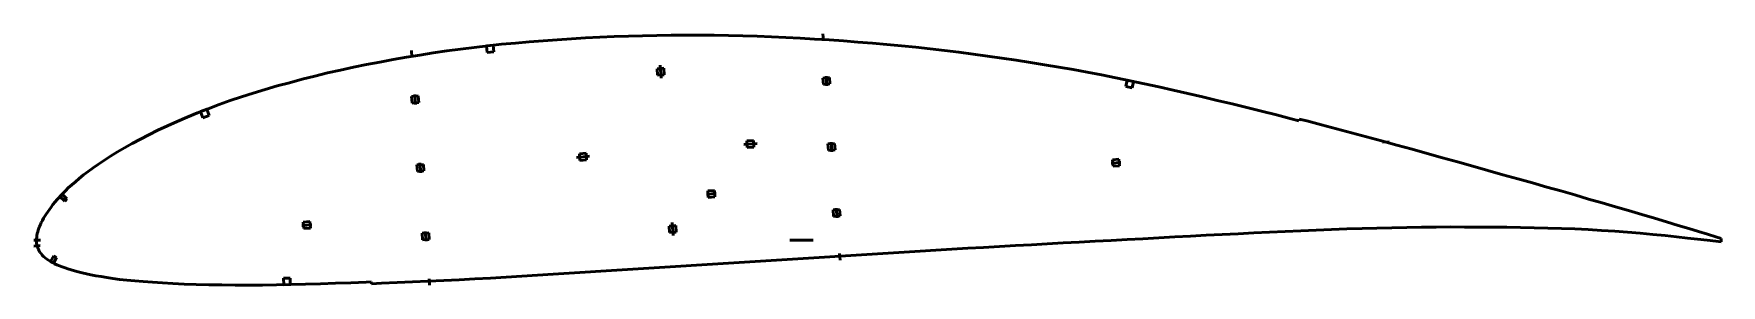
# Model space of a CAD drawing. Header units: metres. Extents: x -385 to 641, y -27 to 125.
import ezdxf

# ---------------------------------------------------------------- set-up
doc = ezdxf.new("R2010")
doc.units = ezdxf.units.M
for name, color, linetype, lineweight in [('FoilLayer', 1, 'Continuous', 50), ('StringerLayer', 1, 'Continuous', 50), ('SubLayer', 1, 'Continuous', 50)]:
    doc.layers.add(name, color=color, linetype=linetype, lineweight=lineweight)

msp = doc.modelspace()

# ---------------------------------------------------------------- linework, layer by layer
at = {"layer": 'FoilLayer'}
for p, q in [((-40.6, 123.3), (-49.3, 122.9)), ((-32, 123.7), (-40.6, 123.3)), ((-23.3, 124), (-32, 123.7)), ((-14.7, 124.2), (-23.3, 124)), ((-6, 124.4), (-14.7, 124.2)), ((2.7, 124.5), (-6, 124.4)), ((11.4, 124.5), (2.7, 124.5)), ((20.1, 124.5), (11.4, 124.5)), ((28.8, 124.5), (20.1, 124.5)), ((37.5, 124.3), (28.8, 124.5)), ((46.2, 124.1), (37.5, 124.3)), ((55, 123.9), (46.2, 124.1)), ((63.7, 123.6), (55, 123.9)), ((72.4, 123.2), (63.7, 123.6)), ((81.2, 122.7), (72.4, 123.2)), ((-141.8, 113.8), (-150, 112.5)), ((-133.5, 115), (-141.8, 113.8)), ((-125.2, 116.1), (-133.5, 115)), ((-116.9, 117.1), (-125.2, 116.1)), ((-108.6, 118.1), (-116.9, 117.1)), ((-100.3, 119), (-108.6, 118.1)), ((-91.9, 119.8), (-100.3, 119)), ((-83.5, 120.6), (-91.9, 119.8)), ((-75, 121.2), (-83.5, 120.6)), ((-66.5, 121.8), (-75, 121.2)), ((-57.9, 122.4), (-66.5, 121.8)), ((-49.3, 122.9), (-57.9, 122.4)), ((89.9, 122.2), (81.2, 122.7)), ((98.7, 121.7), (89.9, 122.2)), ((107.5, 121.1), (98.7, 121.7)), ((116.2, 120.4), (107.5, 121.1)), ((125, 119.7), (116.2, 120.4)), ((133.8, 118.9), (125, 119.7)), ((142.6, 118), (133.8, 118.9)), ((151.4, 117.2), (142.6, 118)), ((160.1, 116.2), (151.4, 117.2)), ((168.9, 115.2), (160.1, 116.2)), ((177.6, 114.2), (168.9, 115.2)), ((186.3, 113), (177.6, 114.2)), ((195, 111.9), (186.3, 113)), ((-198.3, 103.3), (-206.1, 101.6)), ((-190.4, 105.1), (-198.3, 103.3)), ((-182.4, 106.7), (-190.4, 105.1)), ((-174.4, 108.2), (-182.4, 106.7)), ((-166.3, 109.7), (-174.4, 108.2)), ((-158.2, 111.1), (-166.3, 109.7)), ((-150, 112.5), (-158.2, 111.1)), ((203.7, 110.6), (195, 111.9)), ((212.3, 109.4), (203.7, 110.6)), ((221, 108), (212.3, 109.4)), ((229.6, 106.6), (221, 108)), ((238.3, 105.1), (229.6, 106.6)), ((246.9, 103.6), (238.3, 105.1)), ((255.5, 102), (246.9, 103.6)), ((-236.7, 93.7), (-244, 91.5)), ((-229.1, 95.7), (-236.7, 93.7)), ((-221.5, 97.8), (-229.1, 95.7)), ((-213.8, 99.7), (-221.5, 97.8)), ((-206.1, 101.6), (-213.8, 99.7)), ((264.2, 100.4), (255.5, 102)), ((272.9, 98.6), (264.2, 100.4)), ((281.6, 96.9), (272.9, 98.6)), ((290.3, 95), (281.6, 96.9)), ((299, 93.1), (290.3, 95)), ((307.8, 91.2), (299, 93.1)), ((-272, 82.4), (-278.6, 79.9)), ((-265.3, 84.8), (-272, 82.4)), ((-258.3, 87.1), (-265.3, 84.8)), ((-251.3, 89.4), (-258.3, 87.1)), ((-244, 91.5), (-251.3, 89.4)), ((316.6, 89.1), (307.8, 91.2)), ((325.5, 87), (316.6, 89.1)), ((334.5, 84.9), (325.5, 87)), ((343.5, 82.8), (334.5, 84.9)), ((352.5, 80.6), (343.5, 82.8)), ((-297.5, 72.2), (-303.4, 69.5)), ((-291.4, 74.8), (-297.5, 72.2)), ((-285.1, 77.4), (-291.4, 74.8)), ((-278.6, 79.9), (-285.1, 77.4)), ((361.5, 78.3), (352.5, 80.6)), ((370.5, 76.1), (361.5, 78.3)), ((379.5, 73.8), (370.5, 76.1)), ((384.1, 72.6), (379.5, 73.8)), ((384.4, 73.6), (384.1, 72.6)), ((388.9, 72.5), (384.4, 73.6)), ((397.9, 70.1), (388.9, 72.5)), ((-314.6, 64.1), (-319.8, 61.4)), ((-309.1, 66.8), (-314.6, 64.1)), ((-303.4, 69.5), (-309.1, 66.8)), ((407, 67.7), (397.9, 70.1)), ((416.1, 65.3), (407, 67.7)), ((425.3, 62.8), (416.1, 65.3)), ((434.4, 60.3), (425.3, 62.8)), ((-333.8, 53.6), (-337.9, 51.1)), ((-329.4, 56.2), (-333.8, 53.6)), ((-324.8, 58.8), (-329.4, 56.2)), ((-319.8, 61.4), (-324.8, 58.8)), ((443.6, 57.8), (434.4, 60.3)), ((452.9, 55.2), (443.6, 57.8)), ((462.1, 52.7), (452.9, 55.2)), ((471.3, 50.1), (462.1, 52.7)), ((-351.5, 41.7), (-354.3, 39.6)), ((-348.5, 43.9), (-351.5, 41.7)), ((-345.2, 46.2), (-348.5, 43.9)), ((-341.7, 48.6), (-345.2, 46.2)), ((-337.9, 51.1), (-341.7, 48.6)), ((480.6, 47.6), (471.3, 50.1)), ((489.8, 45), (480.6, 47.6)), ((499, 42.4), (489.8, 45)), ((508.1, 39.8), (499, 42.4)), ((-363.6, 31.7), (-365.4, 29.9)), ((-361.5, 33.6), (-363.6, 31.7)), ((-359.3, 35.5), (-361.5, 33.6)), ((-356.9, 37.5), (-359.3, 35.5)), ((-354.3, 39.6), (-356.9, 37.5)), ((517.2, 37.3), (508.1, 39.8)), ((526.1, 34.8), (517.2, 37.3)), ((534.8, 32.3), (526.1, 34.8)), ((543.4, 29.9), (534.8, 32.3)), ((-372.9, 21.6), (-374.1, 20.1)), ((-371.6, 23.2), (-372.9, 21.6)), ((-370.3, 24.8), (-371.6, 23.2)), ((-368.8, 26.4), (-370.3, 24.8)), ((-367.2, 28.1), (-368.8, 26.4)), ((-365.4, 29.9), (-367.2, 28.1)), ((551.8, 27.5), (543.4, 29.9)), ((560.1, 25), (551.8, 27.5)), ((568.4, 22.6), (560.1, 25)), ((576.5, 20.3), (568.4, 22.6)), ((-380, 10.8), (-380.5, 9.6)), ((-379.3, 12), (-380, 10.8)), ((-378.6, 13.3), (-379.3, 12)), ((-377.9, 14.6), (-378.6, 13.3)), ((-377, 15.9), (-377.9, 14.6)), ((-376.1, 17.3), (-377, 15.9)), ((-375.1, 18.7), (-376.1, 17.3)), ((-374.1, 20.1), (-375.1, 18.7)), ((584.5, 18), (576.5, 20.3)), ((592.5, 15.6), (584.5, 18)), ((600.2, 13.3), (592.5, 15.6)), ((607.6, 11.1), (600.2, 13.3)), ((614.6, 9), (607.6, 11.1)), ((-382.9, 0.9), (-383, -0.1)), ((-382.8, 1.9), (-382.9, 0.9)), ((-382.7, 2.9), (-382.8, 1.9)), ((-382.5, 4), (-382.7, 2.9)), ((-382.2, 5.1), (-382.5, 4)), ((-381.9, 6.1), (-382.2, 5.1)), ((-381.5, 7.2), (-381.9, 6.1)), ((-381, 8.4), (-381.5, 7.2)), ((-380.5, 9.6), (-381, 8.4)), ((270, -0.1), (279.7, 0.4)), ((279.7, 0.4), (289.4, 0.9)), ((289.4, 0.9), (299, 1.4)), ((299, 1.4), (308.7, 2)), ((308.7, 2), (318.3, 2.5)), ((318.3, 2.5), (327.9, 3)), ((327.9, 3), (337.5, 3.4)), ((337.5, 3.4), (347.2, 3.9)), ((347.2, 3.9), (356.8, 4.4)), ((356.8, 4.4), (366.3, 4.8)), ((366.3, 4.8), (375.8, 5.3)), ((375.8, 5.3), (385.3, 5.7)), ((385.3, 5.7), (394.7, 6.1)), ((394.7, 6.1), (404, 6.4)), ((404, 6.4), (413.3, 6.8)), ((413.3, 6.8), (422.5, 7.1)), ((422.5, 7.1), (431.6, 7.3)), ((431.6, 7.3), (440.7, 7.5)), ((440.7, 7.5), (449.8, 7.7)), ((449.8, 7.7), (458.7, 7.8)), ((458.7, 7.8), (467.6, 8)), ((467.6, 8), (476.2, 8.1)), ((476.2, 8.1), (484.8, 8)), ((484.8, 8), (493.5, 8)), ((493.5, 8), (502, 7.9)), ((502, 7.9), (510.5, 7.9)), ((510.5, 7.9), (518.8, 7.7)), ((518.8, 7.7), (527.2, 7.5)), ((527.2, 7.5), (535.5, 7.3)), ((535.5, 7.3), (543.7, 7.1)), ((543.7, 7.1), (551.8, 6.8)), ((551.8, 6.8), (560, 6.4)), ((560, 6.4), (568.1, 5.9)), ((568.1, 5.9), (576.1, 5.5)), ((576.1, 5.5), (583.9, 4.9)), ((583.9, 4.9), (591.6, 4.2)), ((591.6, 4.2), (599.2, 3.5)), ((599.2, 3.5), (606.6, 2.8)), ((606.6, 2.8), (613.6, 2.1)), ((613.6, 2.1), (620.2, 1.3)), ((621.1, 7.1), (614.6, 9)), ((620.2, 1.3), (626.4, 0.7)), ((627, 5.3), (621.1, 7.1)), ((626.4, 0.7), (632.2, 0)), ((632.5, 3.6), (627, 5.3)), ((637.5, 2.1), (632.5, 3.6)), ((640.7, 1.1), (637.5, 2.1)), ((640.8, -1.1), (640.7, 1.1)), ((-383, -0.1), (-383, -1)), ((-383, -1), (-382.9, -1.9)), ((-382.9, -1.9), (-382.7, -2.8)), ((-382.7, -2.8), (-382.5, -3.7)), ((-382.5, -3.7), (-382.2, -4.7)), ((-382.2, -4.7), (-381.8, -5.6)), ((-381.8, -5.6), (-381.3, -6.5)), ((-381.3, -6.5), (-380.8, -7.4)), ((-380.8, -7.4), (-380.1, -8.2)), ((-380.1, -8.2), (-379.4, -9.1)), ((-379.4, -9.1), (-378.6, -9.9)), ((-378.6, -9.9), (-377.7, -10.7)), ((95.8, -10.3), (105.5, -9.7)), ((105.5, -9.7), (115.2, -9.1)), ((115.2, -9.1), (124.9, -8.5)), ((124.9, -8.5), (134.6, -7.9)), ((134.6, -7.9), (144.3, -7.3)), ((144.3, -7.3), (154, -6.7)), ((154, -6.7), (163.6, -6.1)), ((163.6, -6.1), (173.3, -5.5)), ((173.3, -5.5), (182.9, -4.9)), ((182.9, -4.9), (192.6, -4.4)), ((192.6, -4.4), (202.2, -3.8)), ((202.2, -3.8), (211.9, -3.3)), ((211.9, -3.3), (221.6, -2.8)), ((221.6, -2.8), (231.2, -2.2)), ((231.2, -2.2), (240.9, -1.7)), ((240.9, -1.7), (250.6, -1.2)), ((250.6, -1.2), (260.3, -0.6)), ((260.3, -0.6), (270, -0.1)), ((632.2, 0), (637.5, -0.7)), ((637.5, -0.7), (640.8, -1.1)), ((-377.7, -10.7), (-376.7, -11.5)), ((-376.7, -11.5), (-375.6, -12.2)), ((-375.6, -12.2), (-374.5, -12.9)), ((-374.5, -12.9), (-373.2, -13.6)), ((-373.2, -13.6), (-371.9, -14.3)), ((-371.9, -14.3), (-370.5, -14.9)), ((-370.5, -14.9), (-369, -15.6)), ((-369, -15.6), (-367.4, -16.2)), ((-367.4, -16.2), (-365.6, -16.8)), ((-365.6, -16.8), (-363.8, -17.4)), ((-363.8, -17.4), (-361.8, -18)), ((-361.8, -18), (-359.8, -18.7)), ((-359.8, -18.7), (-357.6, -19.3)), ((-357.6, -19.3), (-355.2, -19.8)), ((-355.2, -19.8), (-352.6, -20.4)), ((-352.6, -20.4), (-349.9, -21)), ((-68.9, -20.7), (-59.3, -20.1)), ((-59.3, -20.1), (-49.6, -19.5)), ((-49.6, -19.5), (-40, -18.9)), ((-40, -18.9), (-30.3, -18.3)), ((-30.3, -18.3), (-20.6, -17.7)), ((-20.6, -17.7), (-10.9, -17.1)), ((-10.9, -17.1), (-1.2, -16.4)), ((-1.2, -16.4), (8.5, -15.8)), ((8.5, -15.8), (18.2, -15.2)), ((18.2, -15.2), (27.9, -14.6)), ((27.9, -14.6), (37.6, -14)), ((37.6, -14), (47.3, -13.4)), ((47.3, -13.4), (57, -12.8)), ((57, -12.8), (66.7, -12.2)), ((66.7, -12.2), (76.4, -11.6)), ((76.4, -11.6), (86.1, -11)), ((86.1, -11), (95.8, -10.3)), ((-349.9, -21), (-346.9, -21.6)), ((-346.9, -21.6), (-343.7, -22.1)), ((-343.7, -22.1), (-340.2, -22.7)), ((-340.2, -22.7), (-336.5, -23.3)), ((-336.5, -23.3), (-332.4, -23.8)), ((-332.4, -23.8), (-328, -24.3)), ((-328, -24.3), (-323.2, -24.8)), ((-323.2, -24.8), (-318.1, -25.2)), ((-318.1, -25.2), (-312.4, -25.6)), ((-312.4, -25.6), (-306.4, -26)), ((-306.4, -26), (-300, -26.4)), ((-300, -26.4), (-293.2, -26.7)), ((-293.2, -26.7), (-285.9, -26.9)), ((-285.9, -26.9), (-278.3, -27.1)), ((-278.3, -27.1), (-270.4, -27.2)), ((-270.4, -27.2), (-262.3, -27.3)), ((-262.3, -27.3), (-254, -27.3)), ((-254, -27.3), (-245.6, -27.3)), ((-245.6, -27.3), (-237, -27.2)), ((-237, -27.2), (-228.3, -27)), ((-228.3, -27), (-219.4, -26.8)), ((-219.4, -26.8), (-210.4, -26.5)), ((-210.4, -26.5), (-201.2, -26.2)), ((-201.2, -26.2), (-192, -25.9)), ((-192, -25.9), (-182.6, -25.6)), ((-182.6, -25.6), (-179.5, -25.4)), ((-179.5, -25.4), (-179.4, -26.5)), ((-179.4, -26.5), (-173.2, -26.2)), ((-173.2, -26.2), (-163.8, -25.8)), ((-163.8, -25.8), (-154.4, -25.4)), ((-154.4, -25.4), (-145, -25)), ((-145, -25), (-135.5, -24.5)), ((-135.5, -24.5), (-126, -24)), ((-126, -24), (-116.5, -23.5)), ((-116.5, -23.5), (-107, -23)), ((-107, -23), (-97.5, -22.5)), ((-97.5, -22.5), (-88, -21.9)), ((-88, -21.9), (-78.5, -21.3)), ((-78.5, -21.3), (-68.9, -20.7))]:
    msp.add_line(p, q, dxfattribs=at)
at = {"layer": 'StringerLayer'}
for p, q in [((-105.5, 118.4), (-109.5, 118)), ((-109.5, 118), (-109.1, 114)), ((-109.1, 114), (-105.1, 114.5)), ((-105.1, 114.5), (-105.5, 118.4)), ((279.7, 97.3), (278.9, 93.3)), ((278.9, 93.3), (282.8, 92.5)), ((283.6, 96.4), (279.7, 97.3)), ((282.8, 92.5), (283.6, 96.4)), ((-279.5, 79.6), (-283.3, 78.1)), ((-283.3, 78.1), (-281.8, 74.4)), ((-281.8, 74.4), (-278.1, 75.8)), ((-278.1, 75.8), (-279.5, 79.6)), ((-367.3, 27.9), (-368.7, 26.5)), ((-368.7, 26.5), (-365.8, 23.7)), ((-364.4, 25.2), (-367.3, 27.9)), ((-365.8, 23.7), (-364.4, 25.2)), ((-372.4, -9.5), (-374.4, -13)), ((-370.7, -10.5), (-372.4, -9.5)), ((-374.4, -13), (-372.6, -14)), ((-372.6, -14), (-370.7, -10.5)), ((-228.8, -23), (-232.8, -23.1)), ((-232.8, -23.1), (-232.7, -27.1)), ((-232.7, -27.1), (-228.7, -27)), ((-228.7, -27), (-228.8, -23))]:
    msp.add_line(p, q, dxfattribs=at)
at = {"layer": 'SubLayer'}
for p, q in [((94.8, 125.4), (95.2, 121.4)), ((-155.1, 115.2), (-154.8, 111.2)), ((-1.8, 104.5), (-5.8, 104.2)), ((-5.8, 104.2), (-5.5, 100.2)), ((-4, 106.4), (-3.4, 98.4)), ((-1.5, 100.5), (-1.8, 104.5)), ((-5.5, 100.2), (-1.5, 100.5)), ((98.9, 98.9), (94.9, 98.5)), ((94.9, 98.5), (95.2, 94.6)), ((95.2, 94.6), (99.2, 94.9)), ((96.8, 99.7), (97.3, 93.7)), ((99.2, 94.9), (98.9, 98.9)), ((-151, 87.6), (-155, 87.3)), ((-155, 87.3), (-154.7, 83.3)), ((-154.7, 83.3), (-150.7, 83.6)), ((-153.1, 88.5), (-152.6, 82.5)), ((-150.7, 83.6), (-151, 87.6)), ((-49, 52.8), (-53, 52.5)), ((-53, 52.5), (-52.7, 48.5)), ((-48.7, 48.8), (-49, 52.8)), ((46.9, 58.2), (54.9, 58.8)), ((52.7, 60.6), (48.7, 60.3)), ((48.7, 60.3), (49, 56.3)), ((49, 56.3), (53, 56.6)), ((53, 56.6), (52.7, 60.6)), ((102, 58.8), (98, 58.5)), ((98, 58.5), (98.3, 54.5)), ((98.3, 54.5), (102.3, 54.8)), ((99.9, 59.6), (100.4, 53.6)), ((102.3, 54.8), (102, 58.8)), ((434.9, 59.5), (438.9, 59.8)), ((-147.8, 46), (-151.8, 45.7)), ((-151.8, 45.7), (-151.5, 41.8)), ((-151.5, 41.8), (-147.5, 42.1)), ((-149.9, 46.9), (-149.4, 40.9)), ((-147.5, 42.1), (-147.8, 46)), ((-54.9, 50.3), (-46.9, 51)), ((-52.7, 48.5), (-48.7, 48.8)), ((270, 46.8), (276, 47.2)), ((274.8, 49.2), (270.9, 48.9)), ((270.9, 48.9), (271.2, 44.9)), ((271.2, 44.9), (275.2, 45.2)), ((275.2, 45.2), (274.8, 49.2)), ((24.2, 27.9), (30.1, 28.3)), ((29, 30.2), (25, 29.9)), ((25, 29.9), (25.3, 26)), ((25.3, 26), (29.3, 26.3)), ((29.3, 26.3), (29, 30.2)), ((564.3, 23.3), (564.6, 24.2)), ((-216.9, 11.3), (-220.8, 11)), ((-220.8, 11), (-220.5, 7)), ((-216.5, 7.3), (-216.9, 11.3)), ((4, 2.8), (3.4, 10.7)), ((105.1, 18.7), (101.1, 18.4)), ((101.1, 18.4), (101.4, 14.4)), ((101.4, 14.4), (105.4, 14.7)), ((103, 19.5), (103.5, 13.5)), ((105.4, 14.7), (105.1, 18.7)), ((602.6, 12.1), (603, 13)), ((-384.5, 0), (-380.5, 0)), ((-221.7, 9), (-215.7, 9.4)), ((-220.5, 7), (-216.5, 7.3)), ((-144.6, 4.5), (-148.6, 4.2)), ((-148.6, 4.2), (-148.3, 0.2)), ((-148.3, 0.2), (-144.3, 0.5)), ((-146.7, 5.3), (-146.2, -0.7)), ((-144.3, 0.5), (-144.6, 4.5)), ((5.5, 8.9), (1.5, 8.6)), ((1.5, 8.6), (1.8, 4.6)), ((1.8, 4.6), (5.8, 4.9)), ((5.8, 4.9), (5.5, 8.9)), ((74.9, 0), (89.1, 0)), ((561, 5.8), (561.1, 6.8)), ((600.9, 2.8), (601, 3.8)), ((620.8, 0.8), (620.9, 1.8)), ((621.8, 6.4), (622.2, 7.3)), ((-384.6, -3.6), (-380.6, -3.3)), ((105.1, -8.2), (105.4, -12.2)), ((-144.4, -23.4), (-144.1, -27.4))]:
    msp.add_line(p, q, dxfattribs=at)

doc.saveas('drawing.dxf')
